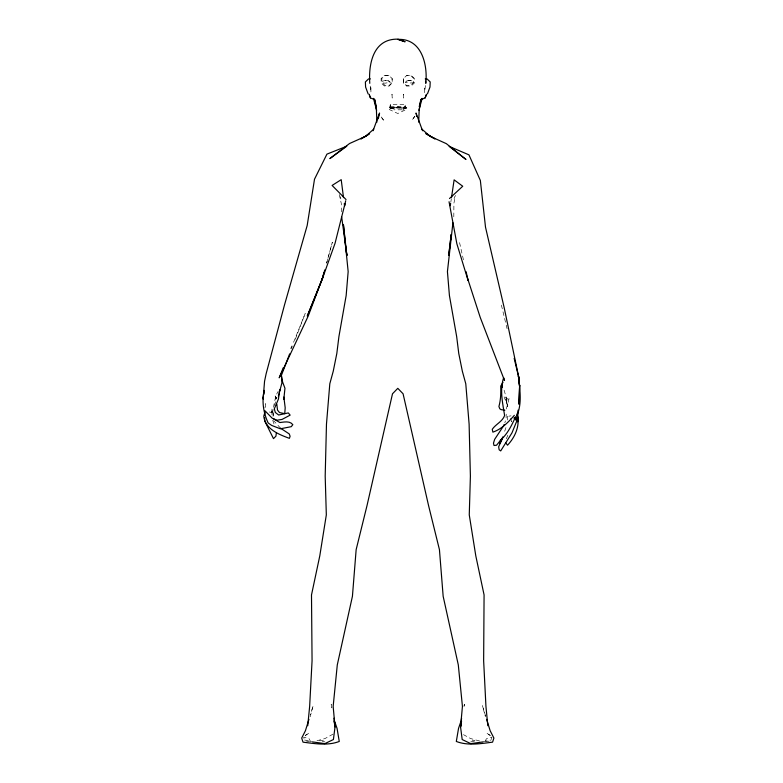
<?xml version="1.0" encoding="UTF-8"?>
<svg xmlns="http://www.w3.org/2000/svg" width="783" height="783" viewBox="0 0 783 783"><rect width="100%" height="100%" fill="white"/><g stroke="black" fill="none" stroke-linecap="round" stroke-linejoin="round"><path stroke-width="0.59" stroke-dasharray="3.92 2.94" d="M453.807 216.832L453.915 203.179L455.481 195.398M403.48 78.466L403.411 82.509L406.416 85.396L410.635 85.386L413.698 82.45L413.727 78.408L410.762 75.608L406.553 75.618L403.402 78.574L403.343 82.959L406.524 86.091L411.261 85.944L414.422 82.929L414.481 78.545L411.281 75.501L406.553 75.618M273.042 416.439L273.101 413.463M273.336 415.744L273.414 412.543M506.219 414.109L506.063 419.101L504.8 422.732M507.482 419.972L507.736 416.311L509.557 417.447M271.965 414.814L271.965 408.501L271.936 411.956L270.389 413.091M265.222 407.16L265.554 403.656L264.957 407.62M273.11 409.421L272.601 412.856L270.624 413.816M450.812 202.21L451.331 198.676M273.433 407.375L275.802 395.885L277.848 391.735M463.996 706.667L464.397 704.279L463.928 706.599M274.579 405.535L276.908 397.284M491.45 739.455L491.861 737.106L486.331 738.868L484.834 742.078M390.169 106.361L389.807 107.839L392.763 108.857L389.807 107.839L390.296 104.765L397.793 104.178L405.291 104.765L405.77 107.839L402.824 108.857L405.77 107.839L405.418 106.361L390.169 106.361L389.357 109.522L397.793 113.506L406.23 109.522L405.418 106.361M310.156 716.797L313.171 705.64L310.352 714.752M454.12 198.686L454.717 196.474M326.677 262.971L332.344 242.211L326.57 263.235M506.298 408.99L509.4 397.49L508.138 399.291L503.723 395.934L507.746 406.123L505.642 397.676L507.599 406.788L506.748 399.164L503.41 387.888M504.683 431.276L506.611 425.551M295.269 339.293L305.213 313.464L292.891 343.952M506.307 438.813L507.864 435.162M402.658 110.237L404.782 108.308L405.291 104.765L404.782 108.308L397.793 107.662L390.805 108.308L390.296 104.765L390.805 108.308L392.929 110.237M406.906 80.913L410.351 80.414L406.886 80.992L405.457 82.195L408.334 83.057L412.758 82.89L414.148 81.559L410.351 80.414L406.906 80.913L405.31 82.303M272.699 411.075L271.192 412.416L267.659 411.633M305.399 735.521L309.109 732.986L305.213 735.443M333.157 734.082L325.023 738.545L315.98 740.992M401.258 108.142L403.959 107.897L391.627 107.897L406.612 107.927M406.142 108.171L406.847 107.927L397.793 107.105L388.74 107.927L394.319 108.142M401.885 109.806L393.692 109.806M485.91 741.834L489.111 741.11M483.326 741.55L491.019 740.013M470.7 741.883L476.191 740.796L472.208 740.512M508.852 416.174L511.045 415.832M323.369 740.512L319.395 740.796L324.886 741.883M394.25 107.535L401.18 107.34L397.793 107.105M389.024 75.618L384.815 75.608L381.859 78.408L381.889 82.45L384.942 85.386L389.171 85.396L392.175 82.509L392.107 78.466L388.916 75.52L384.306 75.501L381.106 78.545L381.164 82.929L384.316 85.944L389.063 86.091L392.244 82.959L392.107 78.466M388.671 80.913L385.236 80.346L388.701 80.992L390.13 82.195L388.671 80.913L385.226 80.414L381.429 81.559L382.818 82.89L385.06 83.174L390.277 82.303M304.567 740.013L312.251 741.55M306.476 741.11L309.676 741.834M479.607 740.992L470.563 738.545L463.448 734.64M490.373 735.443L486.478 732.986L490.178 735.521M280.598 428.232L273.668 420.716M275.097 395.885L276.595 398.449L275.704 395.806L275.782 399.34M310.743 742.078L309.256 738.868L303.726 737.106L304.127 739.455M272.699 420.256L274.128 424.239M485.577 715.887L482.416 705.64L485.431 716.797M340.233 196.68L340.869 198.902M501.394 305.106L507.071 328.733M459.562 242.603L464.074 262.657M339.254 194.448L341.261 203.365L341.535 212.389M510.81 418.337L511.505 421.743L511.005 418.396M331.894 707.754L331.18 704.279L331.786 707.871M424.67 88.645L424.67 92.443L425.433 85.347L424.67 88.645M370.936 88.058L370.917 92.443L370.153 85.347L370.936 88.058M403.588 94.273L403.382 98.071L403.588 94.273M391.999 94.273L392.205 98.071L391.999 94.273M414.824 116.178L412.093 120.112L414.882 116.246M383.494 120.112L380.695 116.246L383.494 120.112"/><path stroke-width="1.17" d="M369.782 83.341C368.421 63.961 373.168 38.641 397.793 39.15L405.134 41.783L397.793 39.385C421.655 38.181 427.792 64.47 425.805 83.341L425.521 81.119M418.69 122.158L419.169 110.031L420.892 99.676L422.115 98.374M264.693 410.703L264.615 414.647M461.559 718.187L460.561 727.006L462.185 739.543L470.74 743.635L482.994 741.912M283.808 399.359L284.953 388.27L282.634 382.104L281.117 374.333M452.926 222.744L447.426 271.603L449.422 295.573L456.665 336.563L458.769 353.544L462.342 371.22L465.777 383.768L469.115 424.151L470.397 476.113L469.262 514.891L475.8 555.871L484.08 594.933L483.64 660.774L485.94 706.383L487.838 725.733M426.471 94.244L425.159 97.885L420.892 99.676L419.218 106.694M307.748 725.733L309.647 706.383L312.065 660.764L311.497 594.933L319.787 555.871L326.325 514.891L325.19 476.113L326.472 424.151L329.809 383.768L333.245 371.22L336.807 353.544L338.922 336.563L346.155 295.573L348.161 271.603L343.414 224.594L346.849 255.375L341.672 216.901M448.737 255.375L451.184 234.577L448.737 255.375L449.119 252.332M276.311 433.185L275.919 436.17L273.482 438.637L264.723 420.99L264.654 417.613M334.028 718.187L335.026 727.006L333.401 739.543L324.847 743.635L312.593 741.912M263.421 396.785L263.117 399.066L264.556 381.262L266.132 373.765L284.552 304.753L307.181 225.514L314.512 179.199L326.932 154.134L346.791 146.225L329.858 158.587L349.58 143.504L365.544 136.359L369.596 133.785M263.734 394.505L264.194 391.079M264.223 390.374C261.649 401.425 263.45 412.856 268.168 422.986L271.711 425.443L280.373 428.8L291.266 426.676L292.822 424.67C289.935 420.667 284.063 422.047 279.903 422.536L273.727 418.974M450.294 205.733L450.636 203.384M451.507 197.502L454.12 179.855L462.733 186.246L449.491 198.53M517.279 413.355L516.163 420.226L515.459 417.085L513.863 418.122M461.569 721.026L460.561 727.006L462.43 706.393L458.3 664.904L443.158 596.294L439.439 549.656L428.565 505.593L403.079 393.79L397.793 388.329L392.498 393.79L367.012 505.593L356.148 549.656L352.428 596.294L337.287 664.904L333.157 706.393L335.026 727.006M345.068 203.834L344.589 205.988L344.285 203.59M502.187 385.588L501.697 387.761L502.324 385.676M378.277 118.81L379.569 113.026L373.051 130.751M345.734 200.732L335.055 243.288L322.067 279.6L307.298 316.068L322.576 277.955L324.788 269.89M279.228 391.882L279.815 389.572L278.445 399.036L274.304 408.863L275.332 412.465L278.679 415.019L288.31 412.915L290.15 415.127L282.037 419.424L276.996 420.236L272.19 418.22L265.31 411.114M418.925 110.286L422.106 98.501M279.247 392.89L281.9 382.975L281.44 375.243L289.651 353.896M323.996 272.582L322.067 279.6L322.576 277.955L308.218 316.038L279.198 377.837L283.309 367.667M278.356 395.983L278.954 393.918M264.84 412.533L263.754 416.253C265.32 429.143 278.728 434.408 289.397 438.343L290.092 436.268L289.26 433.939L280.598 428.232M308.952 719.313L305.429 730.705L301.7 738.056L303.011 742.157C314.923 743.654 327.734 745.915 339.264 741.462L337.042 728.337L334.733 721.672M427.449 93.921L429.994 87.021L430.2 81.941L427.048 78.917L425.228 78.897M502.784 436.894L498.654 446.829L499.163 449.804L500.709 450.92L511.974 432.862L516.692 421.293L515.459 417.085C511.632 425.463 507.404 434.262 500.278 440.31L501.179 439.498L496.549 445.233L494.014 445.498L493.476 443.168L494.66 439.341L503.322 426.246M460.844 721.672L458.544 728.337L456.313 741.462C467.852 745.915 480.664 743.654 492.576 742.157L493.887 738.056L490.148 730.705L486.635 719.313M425.159 97.885L426.138 95.154M503.361 426.412L504.076 424.572M291.061 348.474L291.981 346.213M516.927 415.509C522.33 403.186 519.736 388.965 518.424 375.977L519.618 386.215L518.923 404.204L519.638 384.991L519.618 386.215L518.424 375.977M502.422 438.431L499.75 443.824L501.962 439.322M502.989 382.417L500.729 386.088C500.924 393.095 500.817 399.702 498.918 406.475L499.779 408.765L501.11 409.626L504.839 410.214M373.794 129.097L365.544 136.359L360.865 138.924L368.715 134.216M514.333 415.313C508.373 422.115 501.737 429.143 492.879 432.147L492.262 429.29C495.717 424.171 502.52 421.567 504.614 415.519C502.706 403.323 499.544 389.963 503.645 377.709L504.516 380.528L480.243 317.448L467.666 278.67M370.349 78.897L368.539 78.917L365.387 81.941L365.592 87.021L368.137 93.921M369.116 94.244L370.428 97.885L374.695 99.676L376.359 106.694M425.962 133.609L434.986 138.894L426.05 133.776M421.792 129.087L430.19 136.35L446.349 143.661L465.963 159.458L449.168 146.372L468.939 154.848L480.351 180.452L485.509 227.178L504.213 307.827L519.002 378.443L514.167 358.33M346.027 199.548L332.109 185.434L341.202 179.669L343.512 197.61M373.462 98.374L374.695 99.676L376.417 110.031L376.887 122.158M505.72 442.884L507.541 445.204C514.705 437.511 519.393 427.498 517.866 416.791L517.622 421.861L518.052 410.155M422.546 130.741L416.018 113.026L416.791 116.491M369.439 95.154L370.428 97.885M373.481 98.501L376.652 110.286M466.1 271.691L468.058 280.363L456.861 243.767L449.05 201.75M334.008 721.026L334.419 723.414M346.468 252.332L346.849 255.375M283.857 397.05L285.198 407.826L284.738 413.649L279.492 412.553L277.505 410.086L276.82 404.214"/></g></svg>
